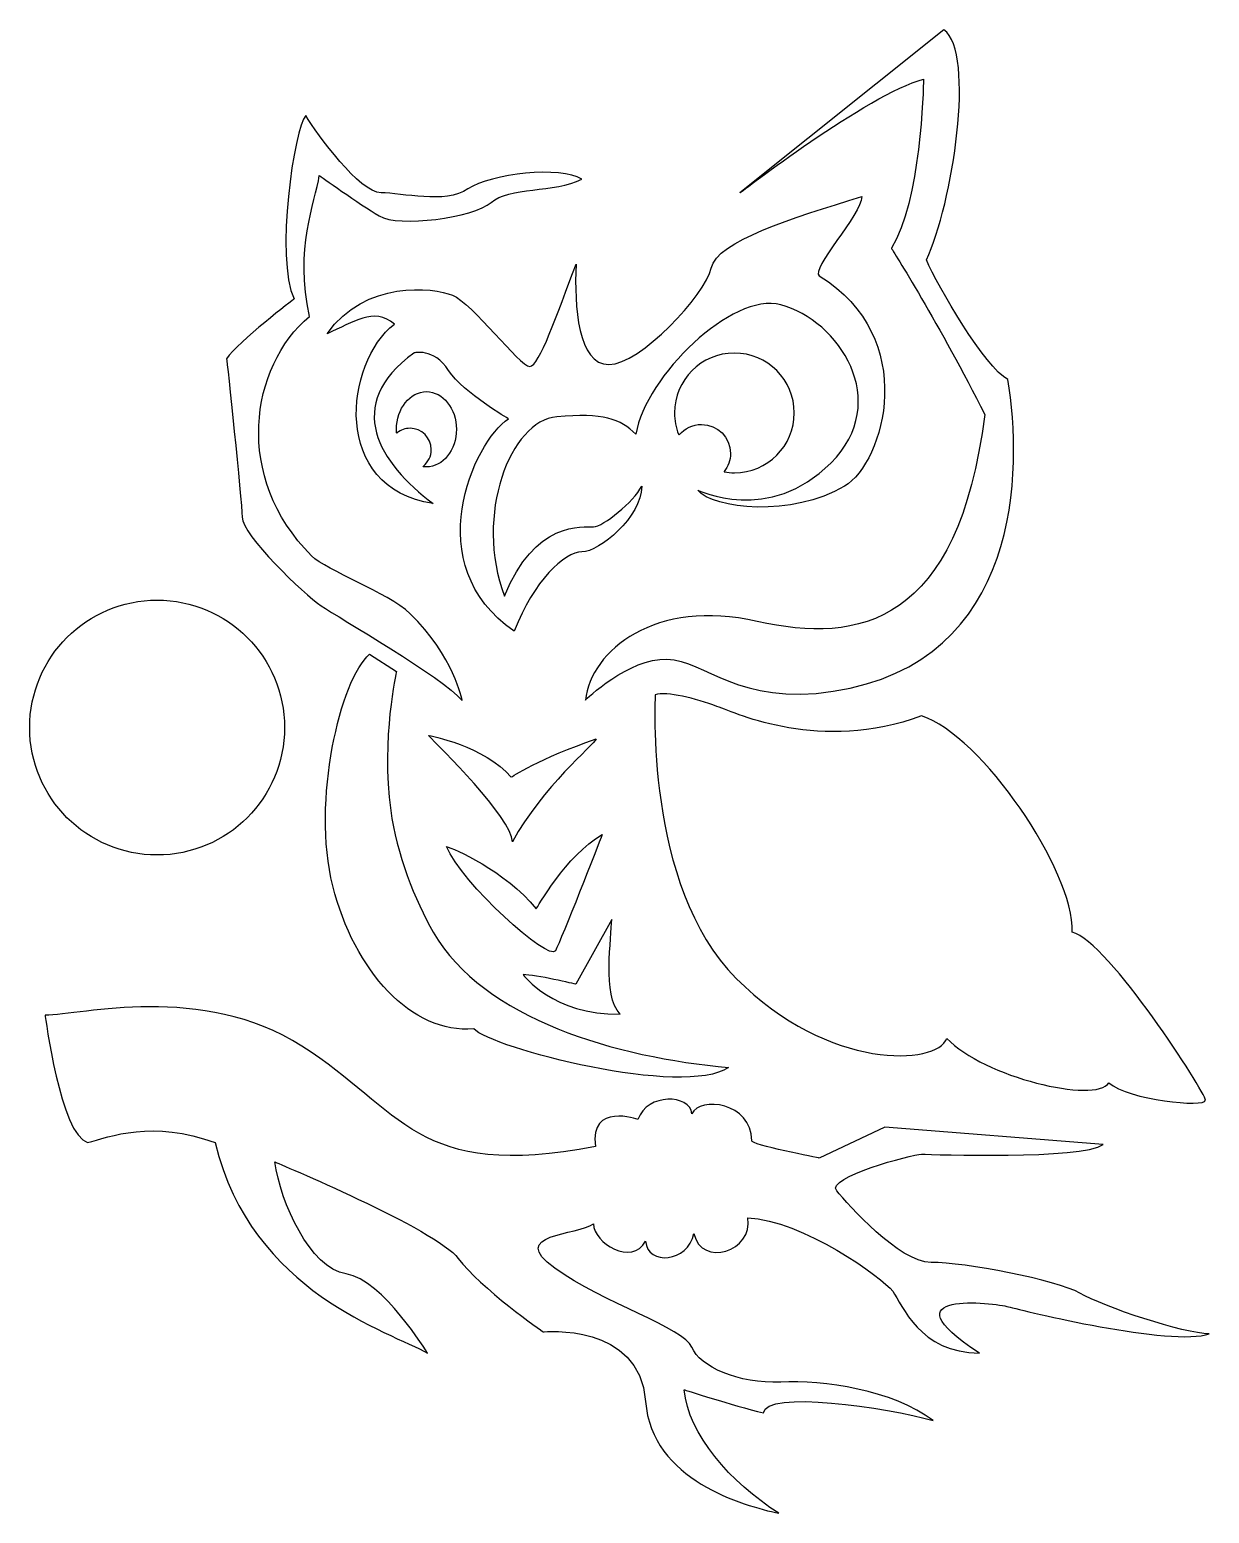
# Model space of a CAD drawing. Header units: centimetres. Extents: x -8.3 to 8.3, y -10.5 to 10.5.
import ezdxf

# ---------------------------------------------------------------- set-up
doc = ezdxf.new("R2010")
doc.units = ezdxf.units.CM
doc.header["$MEASUREMENT"] = 0
doc.layers.add('Camada 1', color=7, linetype='Continuous')

msp = doc.modelspace()

# ---------------------------------------------------------------- linework, layer by layer
at = {"layer": 'Camada 1'}
msp.add_ellipse((-6.53369, 0.62075), major_axis=(0, 1.80051), ratio=1, dxfattribs=at)
for points, knots in [([(0.67078, 1.58632), (0.13021, 1.6069), (-0.48241, 1.00974), (-0.48241, 1.00974), (-0.48241, 1.00974), (-0.40005, 1.70988), (0.50602, 2.45122), (1.94752, 2.12173), (1.94752, 2.12173), (3.38902, 1.79224), (4.7893, 2.08053), (5.15998, 5.04591), (5.15998, 5.04591), (4.54218, 6.28146), (3.84204, 7.39348), (3.84204, 7.39348), (3.84204, 7.39348), (4.25389, 8.05245), (4.29509, 9.65868), (4.29509, 9.78224), (4.29509, 9.78224), (3.51256, 9.57631), (1.7004, 8.17601), (1.7004, 8.17601), (1.7004, 8.17601), (1.7004, 8.17601), (4.58339, 10.48236), (4.58339, 10.48236), (4.58339, 10.48236), (5.03644, 10.15287), (4.70695, 8.01126), (4.3363, 7.22873), (4.3363, 7.22873), (4.50103, 6.85805), (5.16, 5.70486), (5.48949, 5.54013), (5.48949, 5.54013), (5.69542, 4.26338), (5.69542, 1.54516), (3.01839, 1.13328), (3.01839, 1.13328), (1.67983, 0.92735), (1.21136, 1.56574), (0.67078, 1.58632)], [0, 0, 0, 0, 0.08333333, 0.08333333, 0.08333333, 0.08333333, 0.16666667, 0.16666667, 0.16666667, 0.16666667, 0.25, 0.25, 0.25, 0.25, 0.33333333, 0.33333333, 0.33333333, 0.33333333, 0.41666667, 0.41666667, 0.41666667, 0.41666667, 0.5, 0.5, 0.5, 0.5, 0.58333333, 0.58333333, 0.58333333, 0.58333333, 0.66666667, 0.66666667, 0.66666667, 0.66666667, 0.75, 0.75, 0.75, 0.75, 0.83333333, 0.83333333, 0.83333333, 0.83333333, 1, 1, 1, 1]), ([(-2.95993, 2.23024), (-2.33914, 1.63347), (-2.22336, 1.00263), (-2.22336, 1.00263), (-2.22336, 1.00263), (-2.49617, 1.33), (-3.96932, 2.17571), (-4.21485, 2.33938), (-4.21485, 2.33938), (-4.46036, 2.50305), (-5.33335, 3.34871), (-5.33335, 3.59427), (-5.33335, 3.59427), (-5.33335, 3.83983), (-5.55158, 5.83127), (-5.55158, 5.83127), (-5.55158, 5.83127), (-5.38791, 6.07678), (-4.59678, 6.67698), (-4.59678, 6.67698), (-4.59678, 6.67698), (-4.86957, 7.24986), (-4.59675, 9.10496), (-4.43308, 9.26863), (-4.43308, 9.26863), (-4.26941, 8.99582), (-3.66925, 8.17741), (-3.36916, 8.17741), (-3.36916, 8.17741), (-3.06904, 8.17741), (-2.46886, 8.01374), (-2.14152, 8.23197), (-2.14152, 8.23197), (-1.81415, 8.4502), (-0.83204, 8.55934), (-0.53198, 8.36839), (-0.53198, 8.36839), (-0.91391, 8.17741), (-1.56864, 8.25925), (-1.81418, 8.04099), (-1.81418, 8.04099), (-2.05971, 7.82274), (-3.12363, 7.68634), (-3.39644, 7.85004), (-3.39644, 7.85004), (-3.66925, 8.01371), (-4.24213, 8.42292), (-4.24213, 8.42292), (-4.24213, 8.42292), (-4.29671, 8.04099), (-4.59675, 7.38628), (-4.37852, 6.43145), (-4.37852, 6.43145), (-5.22423, 5.72215), (-5.45622, 4.15355), (-4.35124, 3.04865), (-4.35124, 3.04865), (-4.13299, 2.83042), (-3.2795, 2.53747), (-2.95993, 2.23024)], [0, 0, 0, 0, 0.0625, 0.0625, 0.0625, 0.0625, 0.125, 0.125, 0.125, 0.125, 0.1875, 0.1875, 0.1875, 0.1875, 0.25, 0.25, 0.25, 0.25, 0.3125, 0.3125, 0.3125, 0.3125, 0.375, 0.375, 0.375, 0.375, 0.4375, 0.4375, 0.4375, 0.4375, 0.5, 0.5, 0.5, 0.5, 0.5625, 0.5625, 0.5625, 0.5625, 0.625, 0.625, 0.625, 0.625, 0.6875, 0.6875, 0.6875, 0.6875, 0.75, 0.75, 0.75, 0.75, 0.8125, 0.8125, 0.8125, 0.8125, 0.875, 0.875, 0.875, 0.875, 1, 1, 1, 1]), ([(2.82351, 7.00433), (2.68807, 7.0877), (3.42369, 7.8773), (3.42369, 8.12283), (3.42369, 8.12283), (2.44161, 7.82277), (1.37767, 7.49537), (1.2958, 7.11344), (1.2958, 7.11344), (1.21393, 6.73151), (0.28644, 5.74941), (-0.15004, 5.74941), (-0.15004, 5.74941), (-0.58652, 5.74941), (-0.64111, 6.56782), (-0.6138, 7.168), (-0.6138, 7.168), (-0.88661, 6.45873), (-1.13212, 5.72216), (-1.26854, 5.72216), (-1.26854, 5.72216), (-1.40496, 5.72216), (-2.08698, 6.62238), (-2.35979, 6.73152), (-2.35979, 6.73152), (-2.63258, 6.84066), (-3.5874, 6.94975), (-4.133, 6.18592), (-4.133, 6.18592), (-3.75107, 6.34962), (-3.47829, 6.56785), (-3.1782, 6.32231), (-3.1782, 6.32231), (-3.8875, 5.77671), (-4.07842, 4.00348), (-2.63258, 3.78522), (-2.63258, 3.78522), (-3.39643, 4.35812), (-3.91478, 5.17653), (-2.90539, 5.91311), (-2.90539, 5.91311), (-2.90539, 5.91311), (-2.6326, 5.99495), (-2.41435, 5.66758), (-2.41435, 5.66758), (-2.1961, 5.34021), (-1.56866, 4.98559), (-1.56866, 4.98559), (-1.56866, 4.98559), (-2.05973, 4.65819), (-2.85083, 2.91226), (-1.48682, 1.98474), (-1.48682, 1.98474), (-1.21401, 2.69401), (-0.77752, 3.10324), (-0.53199, 3.10324), (-0.53199, 3.10324), (-0.28646, 3.10324), (0.3137, 3.59428), (0.3137, 4.03079), (0.3137, 4.03079), (0.20456, 3.81254), (-0.23192, 3.45789), (-0.36832, 3.45789), (-0.36832, 3.45789), (-0.50471, 3.45789), (-1.21401, 3.53973), (-1.62324, 2.47578), (-1.62324, 2.47578), (-2.05972, 3.62158), (-1.54138, 4.95831), (-0.88664, 5.01287), (-0.88664, 5.01287), (-0.2319, 5.06743), (0.0136, 4.98559), (0.23183, 4.76736), (0.23183, 4.76736), (0.36825, 5.58577), (1.59253, 6.7779), (2.27785, 6.59515), (2.27785, 6.59515), (3.09631, 6.3769), (3.86016, 5.23112), (2.9872, 4.35815), (2.9872, 4.35815), (2.11421, 3.48516), (1.1048, 3.9762), (1.1048, 3.9762), (1.1048, 3.9762), (1.32303, 3.70339), (2.44155, 3.59427), (3.17813, 4.03078), (3.17813, 4.03078), (3.7463, 4.36741), (4.24213, 6.13136), (2.82351, 7.00433)], [0, 0, 0, 0, 0.04, 0.04, 0.04, 0.04, 0.08, 0.08, 0.08, 0.08, 0.12, 0.12, 0.12, 0.12, 0.16, 0.16, 0.16, 0.16, 0.2, 0.2, 0.2, 0.2, 0.24, 0.24, 0.24, 0.24, 0.28, 0.28, 0.28, 0.28, 0.32, 0.32, 0.32, 0.32, 0.36, 0.36, 0.36, 0.36, 0.4, 0.4, 0.4, 0.4, 0.44, 0.44, 0.44, 0.44, 0.48, 0.48, 0.48, 0.48, 0.52, 0.52, 0.52, 0.52, 0.56, 0.56, 0.56, 0.56, 0.6, 0.6, 0.6, 0.6, 0.64, 0.64, 0.64, 0.64, 0.68, 0.68, 0.68, 0.68, 0.72, 0.72, 0.72, 0.72, 0.76, 0.76, 0.76, 0.76, 0.8, 0.8, 0.8, 0.8, 0.84, 0.84, 0.84, 0.84, 0.88, 0.88, 0.88, 0.88, 0.92, 0.92, 0.92, 0.92, 1, 1, 1, 1]), ([(1.4798, 4.23999), (1.53542, 4.30984), (1.56859, 4.39832), (1.56859, 4.49455), (1.56859, 4.49455), (1.56859, 4.72056), (1.38539, 4.90375), (1.15939, 4.90375), (1.15939, 4.90375), (1.03268, 4.90375), (0.91941, 4.84612), (0.84438, 4.75566), (0.84438, 4.75566), (0.84438, 4.75566), (0.83263, 4.76635), (0.83263, 4.76635), (0.83263, 4.76635), (0.79699, 4.85988), (0.77749, 4.96137), (0.77749, 5.06742), (0.77749, 5.06742), (0.77749, 5.53449), (1.15614, 5.91313), (1.6232, 5.91313), (1.6232, 5.91313), (2.09026, 5.91313), (2.46891, 5.53448), (2.46891, 5.06742), (2.46891, 5.06742), (2.46891, 4.60035), (2.09026, 4.22173), (1.6232, 4.22173), (1.6232, 4.22173), (1.57401, 4.22173), (1.52581, 4.22594), (1.47892, 4.23398), (1.47892, 4.23398), (1.47892, 4.23398), (1.4798, 4.23999), (1.4798, 4.23999)], [0, 0, 0, 0, 0.09090909, 0.09090909, 0.09090909, 0.09090909, 0.18181818, 0.18181818, 0.18181818, 0.18181818, 0.27272727, 0.27272727, 0.27272727, 0.27272727, 0.36363636, 0.36363636, 0.36363636, 0.36363636, 0.45454545, 0.45454545, 0.45454545, 0.45454545, 0.54545455, 0.54545455, 0.54545455, 0.54545455, 0.63636364, 0.63636364, 0.63636364, 0.63636364, 0.72727273, 0.72727273, 0.72727273, 0.72727273, 0.81818182, 0.81818182, 0.81818182, 0.81818182, 1, 1, 1, 1]), ([(-3.14133, 4.78815), (-3.09095, 4.82644), (-3.02809, 4.84916), (-2.95993, 4.84916), (-2.95993, 4.84916), (-2.79419, 4.84916), (-2.65984, 4.7148), (-2.65984, 4.54907), (-2.65984, 4.54907), (-2.65984, 4.45488), (-2.70323, 4.37082), (-2.77115, 4.31579), (-2.77115, 4.31579), (-2.77115, 4.31579), (-2.77229, 4.30642), (-2.77229, 4.30642), (-2.77229, 4.30642), (-2.75776, 4.30451), (-2.743, 4.30356), (-2.72805, 4.30356), (-2.72805, 4.30356), (-2.49453, 4.30356), (-2.30522, 4.54171), (-2.30522, 4.83553), (-2.30522, 4.83553), (-2.30522, 5.12932), (-2.49453, 5.36747), (-2.72805, 5.36747), (-2.72805, 5.36747), (-2.9616, 5.36747), (-3.15091, 5.12932), (-3.15091, 4.83553), (-3.15091, 4.83553), (-3.15091, 4.81502), (-3.14998, 4.79478), (-3.14818, 4.77489), (-3.14818, 4.77489), (-3.14818, 4.77489), (-3.14133, 4.78815), (-3.14133, 4.78815)], [0, 0, 0, 0, 0.09090909, 0.09090909, 0.09090909, 0.09090909, 0.18181818, 0.18181818, 0.18181818, 0.18181818, 0.27272727, 0.27272727, 0.27272727, 0.27272727, 0.36363636, 0.36363636, 0.36363636, 0.36363636, 0.45454545, 0.45454545, 0.45454545, 0.45454545, 0.54545455, 0.54545455, 0.54545455, 0.54545455, 0.63636364, 0.63636364, 0.63636364, 0.63636364, 0.72727273, 0.72727273, 0.72727273, 0.72727273, 0.81818182, 0.81818182, 0.81818182, 0.81818182, 1, 1, 1, 1]), ([(-3.23275, -0.5523), (-3.36925, 0.47479), (-3.15091, 1.41189), (-3.15091, 1.41189), (-3.15091, 1.41189), (-3.15091, 1.41189), (-3.53284, 1.6574), (-3.53284, 1.6574), (-3.53284, 1.6574), (-3.94204, 1.30275), (-4.35128, -0.41588), (-4.05119, -1.61624), (-4.05119, -1.61624), (-3.75107, -2.81663), (-2.93269, -3.71687), (-2.0597, -3.63501), (-2.0597, -3.63501), (-1.81417, -3.90785), (0.91393, -4.61714), (1.54136, -4.18063), (1.54136, -4.18063), (-0.04093, -4.04421), (-1.92328, -3.49864), (-2.63255, -2.271), (-2.63255, -2.271), (-2.88852, -1.82794), (-3.15326, -1.15042), (-3.23275, -0.5523)], [0, 0, 0, 0, 0.125, 0.125, 0.125, 0.125, 0.25, 0.25, 0.25, 0.25, 0.375, 0.375, 0.375, 0.375, 0.5, 0.5, 0.5, 0.5, 0.625, 0.625, 0.625, 0.625, 0.75, 0.75, 0.75, 0.75, 1, 1, 1, 1]), ([(0.50468, 1.08451), (0.6684, 1.13907), (1.07758, 1.02995), (1.37767, 0.92081), (1.37767, 0.92081), (1.67773, 0.8117), (2.82351, 0.26607), (4.26941, 0.78442), (4.26941, 0.78442), (5.11507, 0.51161), (6.4246, -1.39802), (6.3973, -2.27101), (6.3973, -2.27101), (6.91562, -2.40738), (8.27965, -4.53526), (8.27965, -4.64438), (8.27965, -4.64438), (8.27965, -4.7535), (7.18846, -4.64443), (6.91562, -4.3989), (6.91562, -4.3989), (6.72464, -4.69899), (5.14236, -4.31698), (4.62406, -3.77141), (4.62406, -3.77141), (4.48767, -4.15336), (2.95996, -4.23522), (1.65049, -2.92575), (1.65049, -2.92575), (0.34098, -1.61625), (0.50468, 1.08451), (0.50468, 1.08451)], [0, 0, 0, 0, 0.11111111, 0.11111111, 0.11111111, 0.11111111, 0.22222222, 0.22222222, 0.22222222, 0.22222222, 0.33333333, 0.33333333, 0.33333333, 0.33333333, 0.44444444, 0.44444444, 0.44444444, 0.44444444, 0.55555556, 0.55555556, 0.55555556, 0.55555556, 0.66666667, 0.66666667, 0.66666667, 0.66666667, 0.77777778, 0.77777778, 0.77777778, 0.77777778, 1, 1, 1, 1]), ([(-2.69694, 0.511), (-2.56168, 0.35884), (-1.51351, -0.65552), (-1.51351, -0.99366), (-1.51351, -0.99366), (-1.09084, -0.216), (-0.36384, 0.37572), (-0.33006, 0.46025), (-0.33006, 0.46025), (-1.12466, 0.18974), (-1.5304, -0.08074), (-1.5304, -0.08074), (-1.5304, -0.08074), (-1.90234, 0.35884), (-2.69694, 0.511), (-2.69694, 0.511)], [0, 0, 0, 0, 0.2, 0.2, 0.2, 0.2, 0.4, 0.4, 0.4, 0.4, 0.6, 0.6, 0.6, 0.6, 1, 1, 1, 1]), ([(-0.90489, -2.53216), (-0.8217, -2.36579), (-0.29627, -1.04438), (-0.24555, -0.89222), (-0.24555, -0.89222), (-0.75276, -1.17964), (-1.1754, -1.94045), (-1.1754, -1.94045), (-1.1754, -1.94045), (-1.61495, -1.39946), (-2.35883, -1.07825), (-2.44336, -1.06129), (-2.44336, -1.06129), (-2.24048, -1.56846), (-0.98942, -2.70122), (-0.90489, -2.53216)], [0, 0, 0, 0, 0.2, 0.2, 0.2, 0.2, 0.4, 0.4, 0.4, 0.4, 0.6, 0.6, 0.6, 0.6, 1, 1, 1, 1]), ([(-0.61747, -3.00547), (-0.61747, -3.00547), (-0.11026, -2.09255), (-0.11026, -2.09255), (-0.11026, -2.09255), (-0.11026, -2.32925), (-0.24552, -3.17456), (0.00806, -3.42814), (0.00806, -3.42814), (-0.93867, -3.44505), (-1.36132, -2.87024), (-1.36132, -2.87024), (-1.36132, -2.87024), (-1.19228, -2.87027), (-0.61747, -3.00547), (-0.61747, -3.00547)], [0, 0, 0, 0, 0.2, 0.2, 0.2, 0.2, 0.4, 0.4, 0.4, 0.4, 0.6, 0.6, 0.6, 0.6, 1, 1, 1, 1]), ([(-8.11595, -3.44402), (-7.5976, -3.44402), (-5.90626, -2.98026), (-4.48767, -3.88048), (-4.48767, -3.88048), (-3.06905, -4.78072), (-2.87808, -5.79014), (-0.34101, -5.2991), (-0.34101, -5.2991), (-0.42285, -4.67161), (0.2592, -4.91715), (0.2592, -4.91715), (0.2592, -4.91715), (0.39557, -4.53522), (0.99569, -4.5625), (1.023, -4.83529), (1.023, -4.83529), (1.13217, -4.58976), (1.86871, -4.67165), (1.86871, -5.21724), (1.86871, -5.21724), (1.84146, -5.2718), (2.82354, -5.46275), (2.82354, -5.46275), (2.82354, -5.46275), (2.82354, -5.46275), (3.75106, -5.02627), (3.75106, -5.02627), (3.75106, -5.02627), (3.75106, -5.02627), (6.83377, -5.27178), (6.83377, -5.27178), (6.83377, -5.27178), (6.53368, -5.49006), (4.40585, -5.4082), (4.26943, -5.4082), (4.26943, -5.4082), (4.13301, -5.4082), (2.90534, -5.73554), (3.06907, -5.92652), (3.06907, -5.92652), (3.23277, -6.1175), (3.94204, -6.93588), (4.4058, -6.93588), (4.4058, -6.93588), (4.86959, -6.93588), (6.17906, -7.18141), (6.50643, -7.37239), (6.50643, -7.37239), (6.83377, -7.56334), (7.97963, -7.94527), (8.33422, -7.94527), (8.33422, -7.94527), (7.81587, -8.13625), (5.68799, -7.61793), (5.49704, -7.56332), (5.49704, -7.56332), (5.30606, -7.50874), (3.69655, -7.31784), (5.08784, -8.21806), (5.08784, -8.21806), (4.24213, -8.21806), (3.99667, -7.53607), (3.86025, -7.34509), (3.86025, -7.34509), (3.72383, -7.15411), (2.57808, -6.3357), (1.81423, -6.3084), (1.81423, -6.3084), (1.89604, -6.77219), (1.15947, -7.0177), (1.05035, -6.52665), (1.05035, -6.52665), (0.96851, -6.93585), (0.39566, -6.99036), (0.36836, -6.63576), (0.36836, -6.63576), (0.17738, -6.99041), (-0.36824, -6.66307), (-0.36824, -6.39025), (-0.36824, -6.39025), (-0.58647, -6.55397), (-1.59585, -6.52664), (-0.91384, -7.01768), (-0.91384, -7.01768), (-0.23182, -7.50875), (0.9139, -7.86339), (1.02304, -8.13621), (1.02304, -8.13621), (1.13221, -8.40902), (1.67778, -8.65453), (2.27796, -8.62725), (2.27796, -8.62725), (2.87814, -8.6), (3.86022, -8.73634), (4.43312, -9.17285), (4.43312, -9.17285), (3.77841, -8.98193), (2.05978, -8.73634), (2.03248, -9.06374), (2.03248, -9.06374), (1.59597, -8.95463), (0.91395, -8.73637), (0.91395, -8.73637), (0.91395, -8.73637), (0.96853, -9.36383), (1.56869, -10.04587), (2.2507, -10.48233), (2.2507, -10.48233), (1.75963, -10.37322), (0.45021, -10.01859), (0.36835, -8.90007), (0.36835, -8.90007), (0.28649, -7.78154), (-1.07752, -7.91799), (-1.07752, -7.91799), (-1.07752, -7.91799), (-1.07752, -7.91799), (-1.97776, -7.2905), (-2.27786, -6.8813), (-2.27786, -6.8813), (-2.57796, -6.4721), (-4.86951, -5.51727), (-4.86951, -5.51727), (-4.86951, -5.51727), (-4.7877, -6.09015), (-4.3785, -7.01767), (-3.86015, -7.09953), (-3.86015, -7.09953), (-3.3418, -7.18139), (-2.71435, -8.21803), (-2.71435, -8.21803), (-2.71435, -8.21803), (-3.2327, -7.91797), (-5.19691, -7.37234), (-5.7152, -5.24443), (-5.7152, -5.24443), (-6.58819, -4.91709), (-7.21563, -5.16259), (-7.51572, -5.24443), (-7.51572, -5.24443), (-7.89769, -5.13536), (-8.11595, -3.44402), (-8.11595, -3.44402)], [0, 0, 0, 0, 0.02702703, 0.02702703, 0.02702703, 0.02702703, 0.05405405, 0.05405405, 0.05405405, 0.05405405, 0.08108108, 0.08108108, 0.08108108, 0.08108108, 0.10810811, 0.10810811, 0.10810811, 0.10810811, 0.13513514, 0.13513514, 0.13513514, 0.13513514, 0.16216216, 0.16216216, 0.16216216, 0.16216216, 0.18918919, 0.18918919, 0.18918919, 0.18918919, 0.21621622, 0.21621622, 0.21621622, 0.21621622, 0.24324324, 0.24324324, 0.24324324, 0.24324324, 0.27027027, 0.27027027, 0.27027027, 0.27027027, 0.2972973, 0.2972973, 0.2972973, 0.2972973, 0.32432432, 0.32432432, 0.32432432, 0.32432432, 0.35135135, 0.35135135, 0.35135135, 0.35135135, 0.37837838, 0.37837838, 0.37837838, 0.37837838, 0.40540541, 0.40540541, 0.40540541, 0.40540541, 0.43243243, 0.43243243, 0.43243243, 0.43243243, 0.45945946, 0.45945946, 0.45945946, 0.45945946, 0.48648649, 0.48648649, 0.48648649, 0.48648649, 0.51351351, 0.51351351, 0.51351351, 0.51351351, 0.54054054, 0.54054054, 0.54054054, 0.54054054, 0.56756757, 0.56756757, 0.56756757, 0.56756757, 0.59459459, 0.59459459, 0.59459459, 0.59459459, 0.62162162, 0.62162162, 0.62162162, 0.62162162, 0.64864865, 0.64864865, 0.64864865, 0.64864865, 0.67567568, 0.67567568, 0.67567568, 0.67567568, 0.7027027, 0.7027027, 0.7027027, 0.7027027, 0.72972973, 0.72972973, 0.72972973, 0.72972973, 0.75675676, 0.75675676, 0.75675676, 0.75675676, 0.78378378, 0.78378378, 0.78378378, 0.78378378, 0.81081081, 0.81081081, 0.81081081, 0.81081081, 0.83783784, 0.83783784, 0.83783784, 0.83783784, 0.86486486, 0.86486486, 0.86486486, 0.86486486, 0.89189189, 0.89189189, 0.89189189, 0.89189189, 0.91891892, 0.91891892, 0.91891892, 0.91891892, 0.94594595, 0.94594595, 0.94594595, 0.94594595, 1, 1, 1, 1])]:
    msp.add_open_spline(points, degree=3, knots=knots, dxfattribs=at)

doc.saveas('drawing.dxf')
